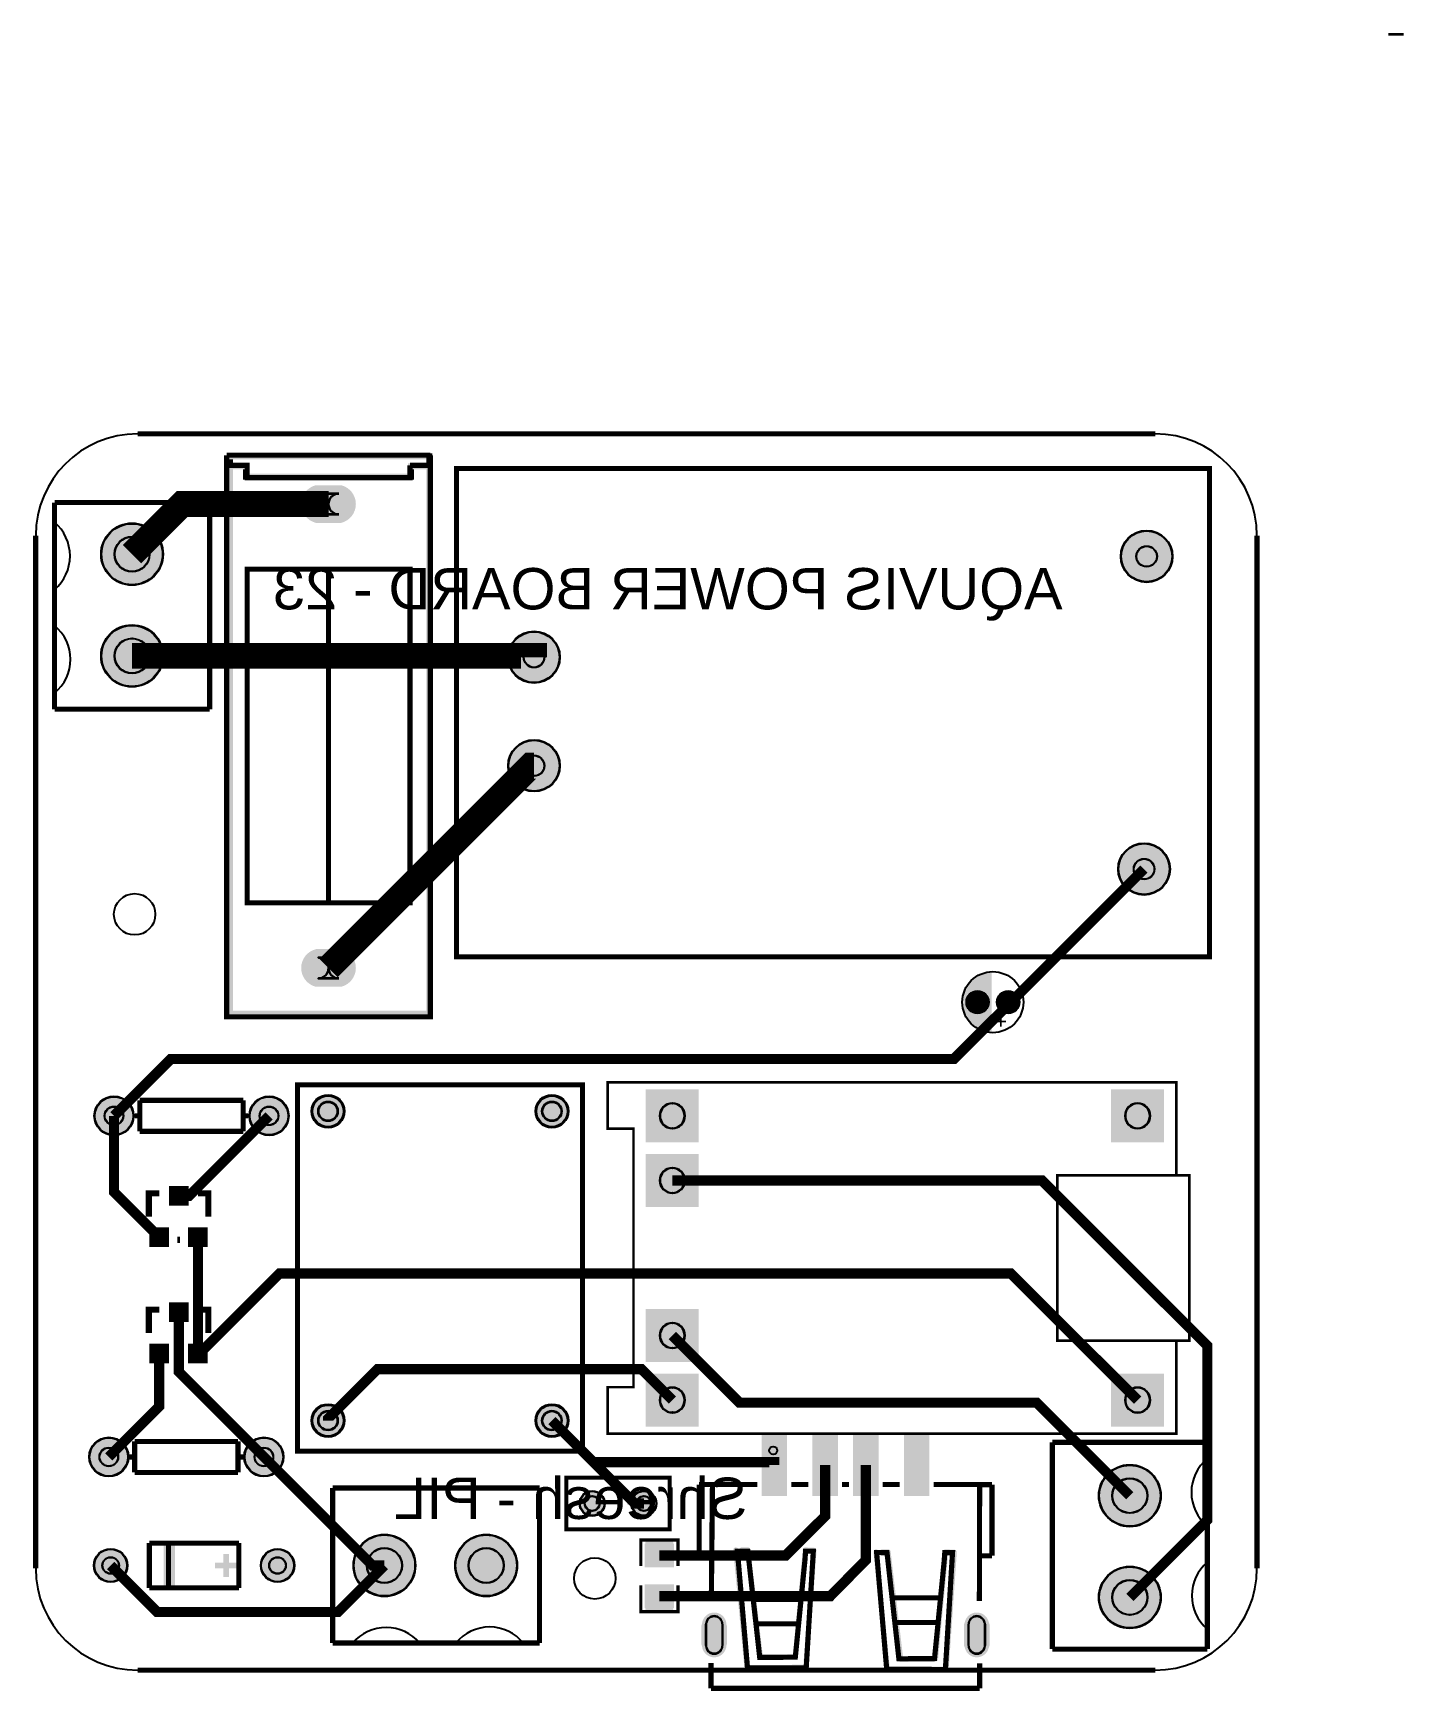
# Model space of a CAD drawing. Header units: millimetres. Extents: x 9.9 to 77.2, y 18.2 to 99.7.
import ezdxf

# ---------------------------------------------------------------- set-up
doc = ezdxf.new("R2010")
doc.units = ezdxf.units.MM
for name, color, linetype, true_color in [('BoardOutLine', 7, 'Continuous', 0xff00ff), ('BottomSolderMaskLayer', 7, 'Continuous', 0xaa00ff), ('Document', 7, 'Continuous', 0xffffff), ('Multi-Layer', 7, 'Continuous', 0xc0c0c0), ('TopLayer', 7, 'Continuous', 0xff0000), ('TopPasteMaskLayer', 7, 'Continuous', 0x808080), ('TopSilkLayer', 7, 'Continuous', 0xffcc00), ('TopSolderMaskLayer', 7, 'Continuous', 0x800080)]:
    doc.layers.add(name, color=color, linetype=linetype, true_color=true_color)
doc.styles.get("Standard").update_dxf_attribs({"font": 'arial.ttf'})

msp = doc.modelspace()

# ---------------------------------------------------------------- hatches: boundary and pattern name
at = {"layer": 'BottomSolderMaskLayer'}
for points in [[(25.001, 77.477, -0.785398), (25.001, 75.626), (23.767, 75.626, -0.785398), (23.767, 77.477)], [(13.207, 74.087, 1), (16.257, 74.087, 1)], [(63.304, 73.978, 1), (65.855, 73.978, 1)], [(13.207, 69.088, 1), (16.257, 69.088, 1)], [(33.205, 69.025, 1), (35.756, 69.025, 1)], [(33.205, 63.691, 1), (35.756, 63.691, 1)], [(63.177, 58.611, 1), (65.728, 58.611, 1)], [(25.001, 54.676, -0.785398), (25.001, 52.826), (23.767, 52.826, -0.785398), (23.767, 54.676)], [(55.722, 52.07, 1), (56.823, 52.07, 1)], [(57.223, 52.07, 1), (58.324, 52.07, 1)], [(12.878, 46.482, 1), (14.808, 46.482, 1)], [(20.498, 46.482, 1), (22.428, 46.482, 1)], [(23.547, 46.706, 1), (25.173, 46.706, 1)], [(34.547, 46.706, 1), (36.173, 46.706, 1)], [(42.576, 45.181), (39.974, 45.181), (39.974, 47.783), (42.576, 47.783)], [(65.436, 45.181), (62.834, 45.181), (62.834, 47.783), (65.436, 47.783)], [(42.576, 42.006), (39.974, 42.006), (39.974, 44.608), (42.576, 44.608)], [(42.576, 34.386), (39.974, 34.386), (39.974, 36.988), (42.576, 36.988)], [(42.576, 31.211), (39.974, 31.211), (39.974, 33.813), (42.576, 33.813)], [(65.436, 31.211), (62.834, 31.211), (62.834, 33.813), (65.436, 33.813)], [(23.547, 31.506, 1), (25.173, 31.506, 1)], [(34.547, 31.506, 1), (36.173, 31.506, 1)], [(12.624, 29.718, 1), (14.554, 29.718, 1)], [(20.244, 29.718, 1), (22.174, 29.718, 1)], [(62.229, 27.813, 1), (65.28, 27.813, 1)], [(36.716, 27.432, 1), (37.96, 27.432, 1)], [(39.256, 27.432, 1), (40.5, 27.432, 1)], [(25.607, 24.384, 1), (28.658, 24.384, 1)], [(30.606, 24.384, 1), (33.656, 24.384, 1)], [(12.855, 24.384, 1), (14.505, 24.384, 1)], [(21.055, 24.384, 1), (22.706, 24.384, 1)], [(62.229, 22.814, 1), (65.28, 22.814, 1)], [(43.959, 21.492, -0.785398), (42.709, 21.492), (42.709, 20.45, -0.785398), (43.959, 20.45)], [(56.86, 20.45, -0.785398), (55.609, 20.45), (55.609, 21.492, -0.785398), (56.86, 21.492)]]:
    msp.add_hatch(color=256, dxfattribs=at).paths.add_polyline_path(points)
at = {"layer": 'Document'}
for points in [[(29.184, 79.051), (19.384, 79.051), (19.384, 78.751), (29.184, 78.751)], [(29.484, 78.551), (29.484, 79.051), (29.184, 79.051), (29.184, 78.551)], [(19.384, 78.751), (19.384, 78.551), (19.684, 78.551), (19.684, 78.751)], [(19.384, 78.551), (20.484, 78.551), (20.484, 78.251), (19.384, 78.251)], [(19.384, 78.251), (19.384, 51.351), (19.684, 51.351), (19.684, 78.251)], [(20.484, 78.251), (20.484, 77.751), (20.184, 77.751), (20.184, 78.251)], [(29.484, 78.551), (28.284, 78.551), (28.284, 78.251), (29.484, 78.251)], [(28.284, 78.251), (28.284, 77.751), (28.584, 77.751), (28.584, 78.251)], [(29.484, 78.251), (29.484, 51.351), (29.184, 51.351), (29.184, 78.251)], [(20.484, 77.751), (28.284, 77.751), (28.284, 78.051), (20.484, 78.051)], [(29.184, 51.351), (19.684, 51.351), (19.684, 51.651), (29.184, 51.651)], [(16.84, 25.504), (16.28, 25.504), (16.28, 23.264), (16.84, 23.264)], [(45.001, 25.272), (44.984, 25.273), (44.694, 25.273), (44.678, 25.272), (44.661, 25.269), (44.646, 25.263), (44.631, 25.256), (44.617, 25.247), (44.604, 25.236), (44.593, 25.223), (44.584, 25.21), (44.577, 25.195), (44.571, 25.179), (44.568, 25.163), (44.567, 25.146), (44.568, 25.129), (44.571, 25.113), (44.577, 25.097), (44.584, 25.083), (44.593, 25.069), (44.604, 25.056), (44.617, 25.045), (44.631, 25.036), (44.646, 25.029), (44.661, 25.023), (44.678, 25.02), (44.694, 25.019), (44.871, 25.019), (45.478, 19.851), (45.481, 19.835), (45.486, 19.819), (45.494, 19.803), (45.503, 19.789), (45.514, 19.776), (45.527, 19.765), (45.541, 19.756), (45.556, 19.748), (45.572, 19.743), (45.589, 19.74), (45.606, 19.739), (47.316, 19.759), (47.332, 19.76), (47.349, 19.764), (47.365, 19.77), (47.38, 19.777), (47.394, 19.787), (47.406, 19.799), (47.417, 19.812), (47.426, 19.826), (47.433, 19.841), (47.438, 19.857), (47.441, 19.874), (47.929, 25.013), (48.098, 25.005), (47.716, 19.503), (45.06, 19.493), (44.521, 25.158), (44.518, 25.174), (44.513, 25.19), (44.506, 25.206), (44.498, 25.22), (44.487, 25.233), (44.475, 25.244), (44.462, 25.254), (44.447, 25.262), (44.431, 25.267), (44.415, 25.271), (44.399, 25.273), (44.382, 25.272), (44.366, 25.27), (44.35, 25.265), (44.335, 25.258), (44.32, 25.25), (44.308, 25.239), (44.296, 25.227), (44.286, 25.213), (44.279, 25.199), (44.273, 25.183), (44.269, 25.167), (44.267, 25.151), (44.268, 25.134), (44.818, 19.354), (44.82, 19.337), (44.825, 19.321), (44.833, 19.305), (44.842, 19.291), (44.853, 19.278), (44.865, 19.266), (44.879, 19.257), (44.895, 19.249), (44.911, 19.243), (44.927, 19.24), (44.945, 19.239), (47.835, 19.249), (47.852, 19.25), (47.869, 19.254), (47.885, 19.26), (47.9, 19.268), (47.914, 19.278), (47.927, 19.289), (47.938, 19.303), (47.947, 19.318), (47.954, 19.333), (47.958, 19.35), (47.961, 19.367), (48.361, 25.117), (48.361, 25.134), (48.359, 25.151), (48.354, 25.167), (48.348, 25.183), (48.339, 25.197), (48.329, 25.21), (48.317, 25.222), (48.304, 25.232), (48.289, 25.241), (48.273, 25.247), (48.257, 25.251), (48.24, 25.253), (47.82, 25.273), (47.804, 25.273), (47.788, 25.27), (47.773, 25.266), (47.758, 25.26), (47.744, 25.252), (47.731, 25.242), (47.719, 25.231), (47.709, 25.218), (47.701, 25.204), (47.695, 25.189), (47.69, 25.174), (47.688, 25.158), (47.198, 20.012), (45.717, 19.994), (45.11, 25.161), (45.107, 25.177), (45.102, 25.193), (45.095, 25.208), (45.086, 25.222), (45.075, 25.235), (45.062, 25.246), (45.048, 25.256), (45.033, 25.263), (45.017, 25.269)], [(19.08, 24.524), (19.92, 24.524), (19.92, 24.244), (19.08, 24.244), (18.8, 24.244), (18.8, 24.524)], [(19.22, 24.104), (19.22, 24.944), (19.5, 24.944), (19.5, 24.104), (19.5, 23.824), (19.22, 23.824)], [(51.893, 25.177), (51.877, 25.178), (51.587, 25.178), (51.57, 25.177), (51.554, 25.174), (51.538, 25.168), (51.523, 25.161), (51.509, 25.152), (51.497, 25.141), (51.486, 25.128), (51.477, 25.115), (51.469, 25.1), (51.464, 25.084), (51.461, 25.068), (51.46, 25.051), (51.461, 25.035), (51.464, 25.018), (51.469, 25.002), (51.477, 24.988), (51.486, 24.974), (51.497, 24.961), (51.509, 24.95), (51.523, 24.941), (51.538, 24.934), (51.554, 24.928), (51.57, 24.925), (51.587, 24.924), (51.764, 24.924), (52.37, 19.756), (52.374, 19.74), (52.379, 19.724), (52.386, 19.708), (52.395, 19.694), (52.407, 19.681), (52.419, 19.67), (52.433, 19.661), (52.449, 19.653), (52.465, 19.648), (52.481, 19.645), (52.498, 19.644), (54.208, 19.664), (54.225, 19.665), (54.241, 19.669), (54.257, 19.675), (54.272, 19.682), (54.286, 19.692), (54.299, 19.704), (54.309, 19.717), (54.318, 19.731), (54.325, 19.746), (54.33, 19.762), (54.333, 19.779), (54.822, 24.918), (54.991, 24.91), (54.608, 19.408), (51.952, 19.398), (51.413, 25.063), (51.41, 25.079), (51.406, 25.095), (51.399, 25.111), (51.39, 25.125), (51.38, 25.138), (51.367, 25.149), (51.354, 25.159), (51.339, 25.167), (51.324, 25.172), (51.308, 25.176), (51.291, 25.178), (51.275, 25.177), (51.258, 25.175), (51.242, 25.17), (51.227, 25.163), (51.213, 25.155), (51.2, 25.144), (51.189, 25.132), (51.179, 25.119), (51.171, 25.104), (51.165, 25.088), (51.161, 25.072), (51.16, 25.056), (51.16, 25.039), (51.71, 19.259), (51.713, 19.242), (51.718, 19.226), (51.725, 19.21), (51.734, 19.196), (51.745, 19.183), (51.758, 19.171), (51.772, 19.162), (51.787, 19.154), (51.803, 19.148), (51.82, 19.145), (51.837, 19.144), (54.727, 19.154), (54.744, 19.155), (54.761, 19.159), (54.777, 19.165), (54.793, 19.173), (54.807, 19.183), (54.82, 19.194), (54.83, 19.208), (54.839, 19.223), (54.846, 19.239), (54.851, 19.255), (54.853, 19.272), (55.253, 25.022), (55.253, 25.039), (55.251, 25.056), (55.247, 25.072), (55.24, 25.088), (55.232, 25.102), (55.222, 25.116), (55.21, 25.127), (55.196, 25.137), (55.181, 25.146), (55.166, 25.152), (55.149, 25.156), (55.133, 25.158), (54.713, 25.178), (54.697, 25.178), (54.681, 25.175), (54.665, 25.171), (54.65, 25.165), (54.636, 25.157), (54.623, 25.147), (54.612, 25.136), (54.602, 25.123), (54.594, 25.109), (54.587, 25.094), (54.583, 25.079), (54.58, 25.063), (54.091, 19.917), (52.609, 19.899), (52.003, 25.066), (52, 25.082), (51.994, 25.098), (51.987, 25.113), (51.978, 25.128), (51.967, 25.14), (51.955, 25.151), (51.941, 25.161), (51.926, 25.168), (51.91, 25.174)]]:
    msp.add_hatch(color=256, dxfattribs=at).paths.add_polyline_path(points)
at = {"layer": 'Multi-Layer'}
for points in [[(24.984, 77.451, -0.785398), (24.984, 75.651), (23.784, 75.651, -0.785398), (23.784, 77.451)], [(13.232, 74.087, 1), (16.232, 74.087, 1)], [(63.33, 73.978, 1), (65.83, 73.978, 1)], [(13.232, 69.088, 1), (16.232, 69.088, 1)], [(33.231, 69.025, 1), (35.731, 69.025, 1)], [(33.231, 63.691, 1), (35.731, 63.691, 1)], [(63.203, 58.611, 1), (65.703, 58.611, 1)], [(24.984, 54.651, -0.785398), (24.984, 52.851), (23.784, 52.851, -0.785398), (23.784, 54.651)], [(55.773, 52.07, 1), (56.773, 52.07, 1)], [(57.274, 52.07, 1), (58.274, 52.07, 1)], [(12.903, 46.482, 1), (14.783, 46.482, 1)], [(20.523, 46.482, 1), (22.403, 46.482, 1)], [(23.598, 46.706, 1), (25.122, 46.706, 1)], [(34.598, 46.706, 1), (36.122, 46.706, 1)], [(42.525, 45.232), (40.025, 45.232), (40.025, 47.732), (42.525, 47.732)], [(65.385, 45.232), (62.885, 45.232), (62.885, 47.732), (65.385, 47.732)], [(42.525, 42.057), (40.025, 42.057), (40.025, 44.557), (42.525, 44.557)], [(42.525, 34.437), (40.025, 34.437), (40.025, 36.937), (42.525, 36.937)], [(42.525, 31.262), (40.025, 31.262), (40.025, 33.762), (42.525, 33.762)], [(65.385, 31.262), (62.885, 31.262), (62.885, 33.762), (65.385, 33.762)], [(23.598, 31.506, 1), (25.122, 31.506, 1)], [(34.598, 31.506, 1), (36.122, 31.506, 1)], [(12.649, 29.718, 1), (14.529, 29.718, 1)], [(20.269, 29.718, 1), (22.149, 29.718, 1)], [(62.254, 27.813, 1), (65.254, 27.813, 1)], [(36.741, 27.432, 1), (37.935, 27.432, 1)], [(39.281, 27.432, 1), (40.475, 27.432, 1)], [(25.632, 24.384, 1), (28.632, 24.384, 1)], [(30.631, 24.384, 1), (33.631, 24.384, 1)], [(12.88, 24.384, 1), (14.48, 24.384, 1)], [(21.08, 24.384, 1), (22.68, 24.384, 1)], [(62.254, 22.814, 1), (65.254, 22.814, 1)], [(43.934, 21.471, -0.785398), (42.734, 21.471), (42.734, 20.471, -0.785398), (43.934, 20.471)], [(56.834, 20.471, -0.785398), (55.634, 20.471), (55.634, 21.471, -0.785398), (56.834, 21.471)]]:
    msp.add_hatch(color=256, dxfattribs=at).paths.add_polyline_path(points)
at = {"layer": 'TopLayer'}
for points in [[(76.454, 99.695), (77.216, 99.695), (77.216, 99.568), (76.454, 99.568), (76.454, 99.695)], [(16.574, 43.002), (17.488, 43.002), (17.488, 42.088), (16.574, 42.088)], [(15.608, 40.97), (16.523, 40.97), (16.523, 40.056), (15.608, 40.056)], [(17.513, 40.97), (18.428, 40.97), (18.428, 40.056), (17.513, 40.056)], [(16.574, 37.287), (17.488, 37.287), (17.488, 36.373), (16.574, 36.373)], [(15.608, 35.255), (16.523, 35.255), (16.523, 34.341), (15.608, 34.341)], [(17.513, 35.255), (18.428, 35.255), (18.428, 34.341), (17.513, 34.341)], [(46.884, 27.821), (45.684, 27.821), (45.684, 30.821), (46.884, 30.821)], [(49.384, 27.821), (48.184, 27.821), (48.184, 30.821), (49.384, 30.821)], [(51.384, 27.821), (50.184, 27.821), (50.184, 30.821), (51.384, 30.821)], [(53.884, 27.821), (52.684, 27.821), (52.684, 30.821), (53.884, 30.821)], [(41.329, 24.31), (39.952, 24.31), (39.952, 25.442), (41.329, 25.442)], [(41.329, 23.442), (39.952, 23.442), (39.952, 22.31), (41.329, 22.31)]]:
    msp.add_hatch(color=256, dxfattribs=at).paths.add_polyline_path(points)
at = {"layer": 'TopPasteMaskLayer'}
for points in [[(16.574, 43.002), (17.488, 43.002), (17.488, 42.088), (16.574, 42.088)], [(15.608, 40.97), (16.523, 40.97), (16.523, 40.056), (15.608, 40.056)], [(17.513, 40.97), (18.428, 40.97), (18.428, 40.056), (17.513, 40.056)], [(16.574, 37.287), (17.488, 37.287), (17.488, 36.373), (16.574, 36.373)], [(15.608, 35.255), (16.523, 35.255), (16.523, 34.341), (15.608, 34.341)], [(17.513, 35.255), (18.428, 35.255), (18.428, 34.341), (17.513, 34.341)], [(46.884, 27.821), (45.684, 27.821), (45.684, 30.821), (46.884, 30.821)], [(49.384, 27.821), (48.184, 27.821), (48.184, 30.821), (49.384, 30.821)], [(51.384, 27.821), (50.184, 27.821), (50.184, 30.821), (51.384, 30.821)], [(53.884, 27.821), (52.684, 27.821), (52.684, 30.821), (53.884, 30.821)], [(41.28, 24.326), (40.86, 24.326), (40.86, 24.771), (40.41, 24.771), (40.41, 24.331), (40, 24.326), (39.95, 24.376), (39.95, 25.526), (40, 25.576), (41.28, 25.576), (41.33, 25.526), (41.33, 24.376)], [(41.28, 22.176), (40, 22.176), (39.95, 22.226), (39.95, 23.376), (40, 23.426), (40.41, 23.431), (40.41, 22.981), (40.86, 22.981), (40.86, 23.421), (41.28, 23.426), (41.33, 23.376), (41.33, 22.226)], [(43.379, 22.069), (43.349, 22.071), (43.319, 22.071), (43.289, 22.069), (43.26, 22.066), (43.23, 22.062), (43.201, 22.056), (43.172, 22.049), (43.143, 22.04), (43.115, 22.03), (43.087, 22.018), (43.061, 22.005), (43.034, 21.991), (43.009, 21.975), (42.984, 21.958), (42.96, 21.94), (42.937, 21.921), (42.915, 21.901), (42.894, 21.879), (42.875, 21.857), (42.856, 21.833), (42.838, 21.809), (42.822, 21.784), (42.807, 21.758), (42.794, 21.731), (42.781, 21.704), (42.77, 21.676), (42.761, 21.648), (42.753, 21.619), (42.746, 21.59), (42.741, 21.561), (42.737, 21.531), (42.735, 21.501), (42.734, 21.471), (42.734, 20.471), (42.735, 20.441), (42.737, 20.411), (42.741, 20.382), (42.746, 20.352), (42.753, 20.323), (42.761, 20.294), (42.77, 20.266), (42.781, 20.238), (42.794, 20.211), (42.807, 20.184), (42.822, 20.158), (42.838, 20.133), (42.856, 20.109), (42.875, 20.085), (42.894, 20.063), (42.915, 20.041), (42.937, 20.021), (42.96, 20.002), (42.984, 19.984), (43.009, 19.967), (43.034, 19.951), (43.061, 19.937), (43.087, 19.924), (43.115, 19.913), (43.143, 19.902), (43.172, 19.893), (43.201, 19.886), (43.23, 19.88), (43.26, 19.876), (43.289, 19.873), (43.319, 19.871), (43.349, 19.871), (43.379, 19.873), (43.409, 19.876), (43.438, 19.88), (43.468, 19.886), (43.497, 19.893), (43.525, 19.902), (43.553, 19.913), (43.581, 19.924), (43.608, 19.937), (43.634, 19.951), (43.66, 19.967), (43.684, 19.984), (43.708, 20.002), (43.731, 20.021), (43.753, 20.041), (43.774, 20.063), (43.794, 20.085), (43.812, 20.109), (43.83, 20.133), (43.846, 20.158), (43.861, 20.184), (43.875, 20.211), (43.887, 20.238), (43.898, 20.266), (43.907, 20.294), (43.916, 20.323), (43.922, 20.352), (43.927, 20.382), (43.931, 20.411), (43.933, 20.441), (43.934, 20.471), (43.934, 21.471), (43.933, 21.501), (43.931, 21.531), (43.927, 21.561), (43.922, 21.59), (43.916, 21.619), (43.907, 21.648), (43.898, 21.676), (43.887, 21.704), (43.875, 21.731), (43.861, 21.758), (43.846, 21.784), (43.83, 21.809), (43.812, 21.833), (43.794, 21.857), (43.774, 21.879), (43.753, 21.901), (43.731, 21.921), (43.708, 21.94), (43.684, 21.958), (43.66, 21.975), (43.634, 21.991), (43.608, 22.005), (43.581, 22.018), (43.553, 22.03), (43.525, 22.04), (43.497, 22.049), (43.468, 22.056), (43.438, 22.062), (43.409, 22.066)], [(56.279, 22.069), (56.249, 22.071), (56.219, 22.071), (56.189, 22.069), (56.16, 22.066), (56.13, 22.062), (56.101, 22.056), (56.072, 22.049), (56.043, 22.04), (56.015, 22.03), (55.987, 22.018), (55.96, 22.005), (55.934, 21.991), (55.909, 21.975), (55.884, 21.958), (55.86, 21.94), (55.837, 21.921), (55.815, 21.901), (55.794, 21.879), (55.775, 21.857), (55.756, 21.833), (55.738, 21.809), (55.722, 21.784), (55.707, 21.758), (55.694, 21.731), (55.681, 21.704), (55.67, 21.676), (55.661, 21.648), (55.653, 21.619), (55.646, 21.59), (55.641, 21.561), (55.637, 21.531), (55.635, 21.501), (55.634, 21.471), (55.634, 20.471), (55.635, 20.441), (55.637, 20.411), (55.641, 20.382), (55.646, 20.352), (55.653, 20.323), (55.661, 20.294), (55.67, 20.266), (55.681, 20.238), (55.694, 20.211), (55.707, 20.184), (55.722, 20.158), (55.738, 20.133), (55.756, 20.109), (55.775, 20.085), (55.794, 20.063), (55.815, 20.041), (55.837, 20.021), (55.86, 20.002), (55.884, 19.984), (55.909, 19.967), (55.934, 19.951), (55.96, 19.937), (55.987, 19.924), (56.015, 19.913), (56.043, 19.902), (56.072, 19.893), (56.101, 19.886), (56.13, 19.88), (56.16, 19.876), (56.189, 19.873), (56.219, 19.871), (56.249, 19.871), (56.279, 19.873), (56.309, 19.876), (56.338, 19.88), (56.368, 19.886), (56.397, 19.893), (56.425, 19.902), (56.453, 19.913), (56.481, 19.924), (56.508, 19.937), (56.534, 19.951), (56.56, 19.967), (56.584, 19.984), (56.608, 20.002), (56.631, 20.021), (56.653, 20.041), (56.674, 20.063), (56.694, 20.085), (56.712, 20.109), (56.73, 20.133), (56.746, 20.158), (56.761, 20.184), (56.775, 20.211), (56.787, 20.238), (56.798, 20.266), (56.807, 20.294), (56.816, 20.323), (56.822, 20.352), (56.827, 20.382), (56.831, 20.411), (56.833, 20.441), (56.834, 20.471), (56.834, 21.471), (56.833, 21.501), (56.831, 21.531), (56.827, 21.561), (56.822, 21.59), (56.816, 21.619), (56.807, 21.648), (56.798, 21.676), (56.787, 21.704), (56.775, 21.731), (56.761, 21.758), (56.746, 21.784), (56.73, 21.809), (56.712, 21.833), (56.694, 21.857), (56.674, 21.879), (56.653, 21.901), (56.631, 21.921), (56.608, 21.94), (56.584, 21.958), (56.56, 21.975), (56.534, 21.991), (56.508, 22.005), (56.481, 22.018), (56.453, 22.03), (56.425, 22.04), (56.397, 22.049), (56.368, 22.056), (56.338, 22.062), (56.309, 22.066)]]:
    msp.add_hatch(color=256, dxfattribs=at).paths.add_polyline_path(points)
at = {"layer": 'TopSilkLayer'}
msp.add_hatch(color=256, dxfattribs=at).paths.add_polyline_path([(56.973, 53.57), (56.917, 53.565), (56.862, 53.558), (56.807, 53.549), (56.752, 53.538), (56.698, 53.525), (56.644, 53.51), (56.591, 53.493), (56.539, 53.474), (56.487, 53.453), (56.436, 53.431), (56.386, 53.406), (56.337, 53.379), (56.289, 53.351), (56.242, 53.321), (56.196, 53.289), (56.152, 53.256), (56.108, 53.221), (56.066, 53.184), (56.026, 53.146), (55.987, 53.106), (55.949, 53.065), (55.913, 53.022), (55.878, 52.979), (55.845, 52.934), (55.814, 52.887), (55.785, 52.84), (55.757, 52.792), (55.731, 52.742), (55.707, 52.692), (55.685, 52.641), (55.665, 52.589), (55.647, 52.536), (55.63, 52.483), (55.616, 52.429), (55.604, 52.375), (55.593, 52.32), (55.585, 52.265), (55.579, 52.209), (55.575, 52.154), (55.573, 52.098), (55.573, 52.042), (55.575, 51.986), (55.579, 51.931), (55.585, 51.875), (55.593, 51.82), (55.604, 51.766), (55.616, 51.711), (55.63, 51.657), (55.647, 51.604), (55.665, 51.551), (55.685, 51.499), (55.707, 51.448), (55.731, 51.398), (55.757, 51.348), (55.785, 51.3), (55.814, 51.253), (55.845, 51.206), (55.878, 51.161), (55.913, 51.118), (55.949, 51.075), (55.987, 51.034), (56.026, 50.994), (56.066, 50.956), (56.108, 50.919), (56.152, 50.884), (56.196, 50.851), (56.242, 50.819), (56.289, 50.789), (56.337, 50.761), (56.386, 50.734), (56.436, 50.71), (56.487, 50.687), (56.539, 50.666), (56.591, 50.647), (56.644, 50.63), (56.698, 50.615), (56.752, 50.602), (56.807, 50.591), (56.862, 50.582), (56.917, 50.575), (56.973, 50.57)])
at = {"layer": 'TopSolderMaskLayer'}
for points in [[(25.001, 77.477, -0.785398), (25.001, 75.626), (23.767, 75.626, -0.785398), (23.767, 77.477)], [(13.207, 74.087, 1), (16.257, 74.087, 1)], [(63.304, 73.978, 1), (65.855, 73.978, 1)], [(13.207, 69.088, 1), (16.257, 69.088, 1)], [(33.205, 69.025, 1), (35.756, 69.025, 1)], [(33.205, 63.691, 1), (35.756, 63.691, 1)], [(63.177, 58.611, 1), (65.728, 58.611, 1)], [(25.001, 54.676, -0.785398), (25.001, 52.826), (23.767, 52.826, -0.785398), (23.767, 54.676)], [(55.722, 52.07, 1), (56.823, 52.07, 1)], [(57.223, 52.07, 1), (58.324, 52.07, 1)], [(12.878, 46.482, 1), (14.808, 46.482, 1)], [(20.498, 46.482, 1), (22.428, 46.482, 1)], [(23.547, 46.706, 1), (25.173, 46.706, 1)], [(34.547, 46.706, 1), (36.173, 46.706, 1)], [(42.576, 45.181), (39.974, 45.181), (39.974, 47.783), (42.576, 47.783)], [(65.436, 45.181), (62.834, 45.181), (62.834, 47.783), (65.436, 47.783)], [(42.576, 42.006), (39.974, 42.006), (39.974, 44.608), (42.576, 44.608)], [(16.548, 43.027), (17.513, 43.027), (17.513, 42.063), (16.548, 42.063)], [(15.583, 40.996), (16.548, 40.996), (16.548, 40.03), (15.583, 40.03)], [(17.488, 40.996), (18.453, 40.996), (18.453, 40.03), (17.488, 40.03)], [(16.548, 37.312), (17.513, 37.312), (17.513, 36.348), (16.548, 36.348)], [(42.576, 34.386), (39.974, 34.386), (39.974, 36.988), (42.576, 36.988)], [(15.583, 35.281), (16.548, 35.281), (16.548, 34.315), (15.583, 34.315)], [(17.488, 35.281), (18.453, 35.281), (18.453, 34.315), (17.488, 34.315)], [(42.576, 31.211), (39.974, 31.211), (39.974, 33.813), (42.576, 33.813)], [(65.436, 31.211), (62.834, 31.211), (62.834, 33.813), (65.436, 33.813)], [(23.547, 31.506, 1), (25.173, 31.506, 1)], [(34.547, 31.506, 1), (36.173, 31.506, 1)], [(12.624, 29.718, 1), (14.554, 29.718, 1)], [(20.244, 29.718, 1), (22.174, 29.718, 1)], [(46.909, 27.796), (45.659, 27.796), (45.659, 30.846), (46.909, 30.846)], [(49.409, 27.796), (48.159, 27.796), (48.159, 30.846), (49.409, 30.846)], [(51.409, 27.796), (50.159, 27.796), (50.159, 30.846), (51.409, 30.846)], [(53.91, 27.796), (52.659, 27.796), (52.659, 30.846), (53.91, 30.846)], [(62.229, 27.813, 1), (65.28, 27.813, 1)], [(36.716, 27.432, 1), (37.96, 27.432, 1)], [(39.256, 27.432, 1), (40.5, 27.432, 1)], [(25.607, 24.384, 1), (28.658, 24.384, 1)], [(30.606, 24.384, 1), (33.656, 24.384, 1)], [(41.359, 24.289), (39.921, 24.289), (39.921, 25.463), (41.359, 25.463)], [(12.855, 24.384, 1), (14.505, 24.384, 1)], [(21.055, 24.384, 1), (22.706, 24.384, 1)], [(62.229, 22.814, 1), (65.28, 22.814, 1)], [(41.359, 23.463), (39.921, 23.463), (39.921, 22.289), (41.359, 22.289)], [(43.959, 21.492, -0.785398), (42.709, 21.492), (42.709, 20.45, -0.785398), (43.959, 20.45)], [(56.86, 20.45, -0.785398), (55.609, 20.45), (55.609, 21.492, -0.785398), (56.86, 21.492)]]:
    msp.add_hatch(color=256, dxfattribs=at).paths.add_polyline_path(points)

# ---------------------------------------------------------------- linework, layer by layer
at = {"layer": 'BoardOutLine', "const_width": 0.254}
for points in [[(15, 80), (65, 80)], [(10, 24.238), (10, 75)], [(70, 75), (70, 24.238)], [(65, 19.238), (15, 19.238)]]:
    msp.add_lwpolyline(points, dxfattribs=at)
at = {"layer": 'BoardOutLine'}
for centre, start, end in [((15, 75), 90, 180), ((65, 75), 0, 90), ((15, 24.238), 180, 270), ((65, 24.238), 270, 0)]:
    msp.add_arc(centre, 5, start, end, dxfattribs=at)
at = {"layer": 'BottomSolderMaskLayer'}
for points in [[(24.898, 77.065), (23.87, 77.065)], [(24.898, 76.037), (23.87, 76.037)], [(24.898, 54.265), (23.87, 54.265)], [(24.898, 53.237), (23.87, 53.237)], [(41.272, 47.106), (41.278, 47.106)], [(64.132, 47.106), (64.138, 47.106)], [(41.272, 45.858), (41.278, 45.858)], [(64.132, 45.858), (64.138, 45.858)], [(41.272, 43.931), (41.278, 43.931)], [(41.272, 42.683), (41.278, 42.683)], [(41.272, 36.311), (41.278, 36.311)], [(41.272, 35.063), (41.278, 35.063)], [(41.272, 33.136), (41.278, 33.136)], [(64.132, 33.136), (64.138, 33.136)], [(41.272, 31.888), (41.278, 31.888)], [(64.132, 31.888), (64.138, 31.888)], [(42.925, 20.45), (42.925, 21.492)], [(43.743, 20.45), (43.743, 21.492)], [(55.825, 21.492), (55.825, 20.45)], [(56.643, 21.492), (56.643, 20.45)]]:
    msp.add_lwpolyline(points, close=True, dxfattribs=at)
for centre, radius in [((14.732, 74.087), 1.525), ((64.58, 73.978), 1.275), ((14.732, 74.087), 0.864), ((64.58, 73.978), 0.51), ((14.732, 69.088), 1.525), ((34.481, 69.025), 1.276), ((14.732, 69.088), 0.864), ((34.481, 69.025), 0.51), ((34.481, 63.691), 1.275), ((34.481, 63.691), 0.51), ((64.453, 58.611), 1.275), ((64.453, 58.611), 0.51), ((56.273, 52.07), 0.551), ((56.273, 52.07), 0.386), ((57.774, 52.07), 0.551), ((57.774, 52.07), 0.386), ((13.843, 46.482), 0.965), ((21.463, 46.482), 0.965), ((24.36, 46.706), 0.813), ((35.36, 46.706), 0.813), ((13.843, 46.482), 0.462), ((21.463, 46.482), 0.462), ((24.36, 46.706), 0.488), ((35.36, 46.706), 0.488), ((24.36, 31.506), 0.813), ((24.36, 31.506), 0.488), ((35.36, 31.506), 0.813), ((35.36, 31.506), 0.488), ((13.589, 29.718), 0.965), ((13.589, 29.718), 0.462), ((21.209, 29.718), 0.965), ((21.209, 29.718), 0.462), ((63.754, 27.813), 1.525), ((63.754, 27.813), 0.864), ((37.338, 27.432), 0.622), ((37.338, 27.432), 0.371), ((39.878, 27.432), 0.622), ((39.878, 27.432), 0.371), ((27.132, 24.384), 1.525), ((32.131, 24.384), 1.525), ((13.68, 24.384), 0.825), ((13.68, 24.384), 0.413), ((21.88, 24.384), 0.825), ((21.88, 24.384), 0.413), ((27.132, 24.384), 0.864), ((32.131, 24.384), 0.864), ((63.754, 22.814), 1.525), ((63.754, 22.814), 0.864)]:
    msp.add_circle(centre, radius, dxfattribs=at)
for centre, radius, start, end in [((23.87, 76.551), 0.514, 270, 450), ((24.898, 76.551), 0.514, 450, 270), ((23.87, 53.751), 0.514, 270, 450), ((24.898, 53.751), 0.514, 450, 270), ((41.272, 46.482), 0.624, 450, 270), ((41.278, 46.482), 0.624, 270, 450), ((64.132, 46.482), 0.624, 450, 270), ((64.138, 46.482), 0.624, 270, 450), ((41.272, 43.307), 0.624, 450, 270), ((41.278, 43.307), 0.624, 270, 450), ((41.272, 35.687), 0.624, 450, 270), ((41.278, 35.687), 0.624, 270, 450), ((41.272, 32.512), 0.624, 450, 270), ((41.278, 32.512), 0.624, 270, 450), ((64.132, 32.512), 0.624, 450, 270), ((64.138, 32.512), 0.624, 270, 450), ((43.334, 21.492), 0.409, 360, 540), ((56.234, 21.492), 0.409, 360, 180), ((43.334, 20.45), 0.409, 540, 360), ((56.234, 20.45), 0.409, 180, 360)]:
    msp.add_arc(centre, radius, start, end, dxfattribs=at)
at = {"layer": 'Document'}
msp.add_circle((46.234, 30.039), 0.2, dxfattribs=at)
at = {"layer": 'Multi-Layer'}
for points in [[(24.884, 77.051), (23.884, 77.051)], [(24.884, 76.051), (23.884, 76.051)], [(24.884, 54.251), (23.884, 54.251)], [(24.884, 53.251), (23.884, 53.251)], [(41.273, 47.082), (41.278, 47.082)], [(64.133, 47.082), (64.138, 47.082)], [(41.273, 45.882), (41.278, 45.882)], [(64.133, 45.882), (64.138, 45.882)], [(41.273, 43.907), (41.278, 43.907)], [(41.273, 42.707), (41.278, 42.707)], [(41.273, 36.287), (41.278, 36.287)], [(41.273, 35.087), (41.278, 35.087)], [(41.273, 33.112), (41.278, 33.112)], [(64.133, 33.112), (64.138, 33.112)], [(41.273, 31.912), (41.278, 31.912)], [(64.133, 31.912), (64.138, 31.912)], [(42.934, 20.471), (42.934, 21.471)], [(43.734, 20.471), (43.734, 21.471)], [(55.834, 21.471), (55.834, 20.471)], [(56.634, 21.471), (56.634, 20.471)]]:
    msp.add_lwpolyline(points, close=True, dxfattribs=at)
for centre, radius in [((14.732, 74.087), 1.5), ((64.58, 73.978), 1.25), ((14.732, 74.087), 0.85), ((64.58, 73.978), 0.5), ((14.732, 69.088), 1.5), ((34.481, 69.025), 1.25), ((14.732, 69.088), 0.85), ((34.481, 69.025), 0.5), ((34.481, 63.691), 1.25), ((34.481, 63.691), 0.5), ((64.453, 58.611), 1.25), ((64.453, 58.611), 0.5), ((14.859, 56.388), 1.016), ((56.273, 52.07), 0.5), ((56.273, 52.07), 0.35), ((57.774, 52.07), 0.5), ((57.774, 52.07), 0.35), ((13.843, 46.482), 0.94), ((21.463, 46.482), 0.94), ((24.36, 46.706), 0.762), ((35.36, 46.706), 0.762), ((13.843, 46.482), 0.45), ((21.463, 46.482), 0.45), ((24.36, 46.706), 0.457), ((35.36, 46.706), 0.457), ((24.36, 31.506), 0.762), ((24.36, 31.506), 0.457), ((35.36, 31.506), 0.762), ((35.36, 31.506), 0.457), ((13.589, 29.718), 0.94), ((13.589, 29.718), 0.45), ((21.209, 29.718), 0.94), ((21.209, 29.718), 0.45), ((63.754, 27.813), 1.5), ((63.754, 27.813), 0.85), ((37.338, 27.432), 0.597), ((37.338, 27.432), 0.356), ((39.878, 27.432), 0.597), ((39.878, 27.432), 0.356), ((27.132, 24.384), 1.5), ((32.131, 24.384), 1.5), ((13.68, 24.384), 0.8), ((13.68, 24.384), 0.4), ((21.88, 24.384), 0.8), ((21.88, 24.384), 0.4), ((27.132, 24.384), 0.85), ((32.131, 24.384), 0.85), ((37.465, 23.749), 1.016), ((63.754, 22.814), 1.5), ((63.754, 22.814), 0.85)]:
    msp.add_circle(centre, radius, dxfattribs=at)
for centre, radius, start, end in [((23.884, 76.551), 0.5, 270, 450), ((24.884, 76.551), 0.5, 450, 270), ((23.884, 53.751), 0.5, 270, 450), ((24.884, 53.751), 0.5, 450, 270), ((41.273, 46.482), 0.6, 450, 270), ((41.278, 46.482), 0.6, 270, 450), ((64.133, 46.482), 0.6, 450, 270), ((64.138, 46.482), 0.6, 270, 450), ((41.273, 43.307), 0.6, 450, 270), ((41.278, 43.307), 0.6, 270, 450), ((41.273, 35.687), 0.6, 450, 270), ((41.278, 35.687), 0.6, 270, 450), ((41.273, 32.512), 0.6, 450, 270), ((41.278, 32.512), 0.6, 270, 450), ((64.133, 32.512), 0.6, 450, 270), ((64.138, 32.512), 0.6, 270, 450), ((43.334, 21.471), 0.4, 360, 540), ((56.234, 21.471), 0.4, 360, 180), ((43.334, 20.471), 0.4, 540, 360), ((56.234, 20.471), 0.4, 180, 360)]:
    msp.add_arc(centre, radius, start, end, dxfattribs=at)
at = {"layer": 'TopLayer'}
for points, const_width in [([(14.732, 74.087), (17.196, 76.551), (24.384, 76.551)], 1.27), ([(34.481, 69.025), (34.481, 69.088), (14.732, 69.088)], 1.27), ([(24.384, 53.751), (34.324, 63.691), (34.481, 63.691)], 1.27), ([(64.453, 58.611), (57.785, 51.943), (57.774, 51.943)], 0.5), ([(13.843, 46.482), (16.637, 49.276), (55.107, 49.276), (57.774, 51.943)], 0.5), ([(13.843, 46.482), (13.843, 42.736), (16.066, 40.513)], 0.5), ([(17.031, 42.545), (17.526, 42.545), (21.463, 46.482)], 0.5), ([(41.275, 43.307), (59.436, 43.307), (67.564, 35.179), (67.564, 26.624), (63.754, 22.814)], 0.5), ([(17.971, 34.798), (17.971, 40.513)], 0.5), ([(64.135, 32.512), (57.912, 38.735), (21.971, 38.735), (18.034, 34.798), (17.971, 34.798)], 0.5), ([(17.031, 36.83), (17.031, 33.896), (21.209, 29.718)], 0.5), ([(63.754, 27.813), (59.182, 32.385), (44.577, 32.385), (41.275, 35.687)], 0.5), ([(13.589, 29.718), (16.066, 32.195), (16.066, 34.798)], 0.5), ([(41.275, 32.512), (39.751, 34.036), (26.797, 34.036), (24.361, 31.6), (24.361, 31.506)], 0.5), ([(35.359, 31.506), (37.402, 29.464), (46.284, 29.464), (46.284, 29.322)], 0.5), ([(39.878, 27.432), (39.434, 27.432), (35.36, 31.506)], 0.5), ([(27.132, 24.384), (26.543, 24.384), (21.209, 29.718)], 0.5), ([(40.64, 22.875), (49.037, 22.875), (50.785, 24.653), (50.785, 29.322)], 0.5), ([(40.64, 24.876), (46.847, 24.876), (48.784, 26.813), (48.784, 29.321)], 0.5), ([(48.784, 28.718), (48.784, 29.321)], 0.254), ([(13.68, 24.384), (15.966, 22.098), (24.846, 22.098), (27.132, 24.384)], 0.5)]:
    msp.add_lwpolyline(points, dxfattribs=dict(at, const_width=const_width))
at = {"layer": 'TopSilkLayer'}
for points, const_width in [([(29.385, 78.951), (29.385, 78.951), (19.383, 78.951), (19.383, 78.951)], 0.254), ([(29.384, 78.951), (29.384, 51.351), (19.384, 51.351), (19.384, 78.951)], 0.254), ([(28.385, 78.45), (28.385, 77.851), (20.384, 77.851), (20.384, 78.451), (19.384, 78.451)], 0.254), ([(28.384, 78.451), (29.384, 78.451)], 0.254), ([(10.922, 76.627), (10.922, 66.467)], 0.254), ([(18.542, 76.627), (10.922, 76.627), (10.922, 76.627)], 0.254), ([(18.542, 76.627), (18.542, 66.467)], 0.254), ([(24.384, 73.351), (24.384, 56.951)], 0.254), ([(18.542, 66.467), (10.922, 66.467)], 0.254), ([(57.423, 51.37), (57.423, 50.87)], 0.08), ([(57.673, 51.12), (57.173, 51.12)], 0.08), ([(66.04, 35.433), (60.198, 35.433), (60.198, 43.561), (66.04, 43.561), (66.675, 43.561), (66.675, 35.433), (66.04, 35.433), (66.04, 30.861), (38.1, 30.861), (38.1, 33.147), (39.37, 33.147), (39.37, 45.847), (38.1, 45.847), (38.1, 48.133), (66.04, 48.133), (66.04, 43.561)], 0.127), ([(15.113, 47.244), (20.193, 47.244)], 0.254), ([(15.113, 46.482), (15.113, 47.244)], 0.254), ([(20.193, 47.244), (20.193, 46.482)], 0.254), ([(15.113, 46.482), (14.859, 46.482)], 0.254), ([(15.113, 45.72), (15.113, 46.482)], 0.254), ([(20.193, 46.482), (20.447, 46.482)], 0.254), ([(20.193, 46.482), (20.193, 45.72)], 0.254), ([(20.193, 45.72), (15.113, 45.72)], 0.254), ([(15.558, 41.529), (15.558, 42.672), (16.066, 42.672)], 0.305), ([(18.479, 41.529), (18.479, 42.672), (17.971, 42.672)], 0.305), ([(17.082, 40.386), (16.955, 40.386)], 0.305), ([(15.558, 35.814), (15.558, 36.957), (16.066, 36.957)], 0.305), ([(18.479, 35.814), (18.479, 36.957), (17.971, 36.957)], 0.305), ([(17.082, 34.671), (16.955, 34.671)], 0.305), ([(14.859, 30.48), (19.939, 30.48)], 0.254), ([(14.859, 29.718), (14.859, 30.48)], 0.254), ([(19.939, 30.48), (19.939, 29.718)], 0.254), ([(59.944, 30.434), (67.564, 30.434)], 0.254), ([(59.944, 20.274), (59.944, 30.434)], 0.254), ([(67.564, 20.274), (67.564, 30.434)], 0.254), ([(14.859, 29.718), (14.605, 29.718)], 0.254), ([(14.859, 28.956), (14.859, 29.718)], 0.254), ([(19.939, 29.718), (20.193, 29.718)], 0.254), ([(19.939, 29.718), (19.939, 28.956)], 0.254), ([(19.939, 28.956), (14.859, 28.956)], 0.254), ([(24.592, 28.194), (34.752, 28.194)], 0.254), ([(24.592, 28.194), (24.592, 20.574), (24.592, 20.574)], 0.254), ([(34.752, 28.194), (34.752, 20.574)], 0.254), ([(42.591, 24.861), (42.591, 28.361)], 0.254), ([(43.191, 28.361), (42.591, 28.361)], 0.254), ([(43.191, 28.361), (45.453, 28.361)], 0.254), ([(43.192, 22.683), (43.247, 28.306)], 0.254), ([(47.115, 28.361), (47.952, 28.361)], 0.254), ([(49.614, 28.361), (49.954, 28.361)], 0.254), ([(51.616, 28.361), (52.453, 28.361)], 0.254), ([(54.115, 28.361), (56.848, 28.361)], 0.254), ([(56.363, 22.633), (56.374, 28.359)], 0.254), ([(56.384, 28.359), (56.984, 28.359)], 0.254), ([(56.984, 28.359), (56.984, 24.859)], 0.254), ([(15.58, 25.484), (19.98, 25.484)], 0.254), ([(15.58, 25.484), (15.58, 23.284)], 0.254), ([(16.519, 25.484), (16.519, 23.284)], 0.254), ([(19.98, 25.484), (19.98, 23.284)], 0.254), ([(41.557, 24.352), (41.557, 25.637), (39.723, 25.637), (39.723, 24.352)], 0.152), ([(43.191, 24.861), (42.591, 24.861)], 0.254), ([(56.384, 24.859), (56.984, 24.859)], 0.254), ([(15.58, 23.284), (19.98, 23.284)], 0.254), ([(41.557, 23.4), (41.557, 22.115), (39.723, 22.115), (39.723, 23.4)], 0.152), ([(45.313, 22.722), (47.573, 22.722)], 0.254), ([(52.163, 22.793), (54.423, 22.793)], 0.254), ([(45.453, 21.512), (47.483, 21.512)], 0.254), ([(52.302, 21.583), (54.332, 21.583)], 0.254), ([(24.592, 20.574), (34.752, 20.574)], 0.254), ([(59.944, 20.274), (67.564, 20.274), (67.564, 20.274)], 0.254), ([(43.174, 18.349), (43.174, 19.584)], 0.254), ([(56.374, 18.349), (56.374, 19.579)], 0.254), ([(43.174, 18.349), (56.374, 18.349)], 0.254)]:
    msp.add_lwpolyline(points, dxfattribs=dict(at, const_width=const_width))
for points, const_width in [([(30.671, 78.296), (67.671, 78.296), (67.671, 54.296), (30.671, 54.296), (30.671, 78.296)], 0.254), ([(28.384, 73.351), (28.384, 56.951), (20.384, 56.951), (20.384, 73.351), (28.384, 73.351)], 0.254), ([(22.86, 48.006), (36.86, 48.006), (36.86, 30.006), (22.86, 30.006), (22.86, 48.006)], 0.254), ([(41.146, 28.7), (36.066, 28.7), (36.066, 26.16), (41.146, 26.16), (41.146, 28.7)], 0.201), ([(48.203, 25.086), (47.853, 19.343), (44.97, 19.354), (44.475, 25.089), (44.984, 25.085), (45.494, 20.545), (45.569, 19.867), (47.319, 19.877), (47.793, 24.656), (47.823, 25.086), (48.203, 25.086)], 0.254), ([(55.042, 25.016), (54.692, 19.273), (51.809, 19.284), (51.314, 25.019), (51.823, 25.016), (52.333, 20.475), (52.408, 19.797), (54.158, 19.808), (54.632, 24.586), (54.662, 25.016), (55.042, 25.016)], 0.254)]:
    msp.add_lwpolyline(points, close=True, dxfattribs=dict(at, const_width=const_width))
msp.add_circle((57.023, 52.07), 1.5, dxfattribs=at)
for centre, radius, start, end in [((9.515, 74.001), 2.169, 310.4366, 49.5634), ((9.587, 68.92), 2.123, 308.96667, 51.03333), ((68.9, 27.981), 2.123, 128.96667, 231.03333), ((68.971, 22.901), 2.169, 130.4366, 229.5634), ((27.219, 19.167), 2.169, 40.4366, 139.5634), ((32.299, 19.239), 2.123, 38.96667, 141.03333)]:
    msp.add_arc(centre, radius, start, end, dxfattribs=at)
at = {"layer": 'TopSolderMaskLayer'}
for points in [[(24.898, 77.065), (23.87, 77.065)], [(24.898, 76.037), (23.87, 76.037)], [(24.898, 54.265), (23.87, 54.265)], [(24.898, 53.237), (23.87, 53.237)], [(41.272, 47.106), (41.278, 47.106)], [(64.132, 47.106), (64.138, 47.106)], [(41.272, 45.858), (41.278, 45.858)], [(64.132, 45.858), (64.138, 45.858)], [(41.272, 43.931), (41.278, 43.931)], [(41.272, 42.683), (41.278, 42.683)], [(41.272, 36.311), (41.278, 36.311)], [(41.272, 35.063), (41.278, 35.063)], [(41.272, 33.136), (41.278, 33.136)], [(64.132, 33.136), (64.138, 33.136)], [(41.272, 31.888), (41.278, 31.888)], [(64.132, 31.888), (64.138, 31.888)], [(42.925, 20.45), (42.925, 21.492)], [(43.743, 20.45), (43.743, 21.492)], [(55.825, 21.492), (55.825, 20.45)], [(56.643, 21.492), (56.643, 20.45)]]:
    msp.add_lwpolyline(points, close=True, dxfattribs=at)
for centre, radius in [((14.732, 74.087), 1.525), ((64.58, 73.978), 1.275), ((14.732, 74.087), 0.864), ((64.58, 73.978), 0.51), ((14.732, 69.088), 1.525), ((34.481, 69.025), 1.276), ((14.732, 69.088), 0.864), ((34.481, 69.025), 0.51), ((34.481, 63.691), 1.275), ((34.481, 63.691), 0.51), ((64.453, 58.611), 1.275), ((64.453, 58.611), 0.51), ((56.273, 52.07), 0.551), ((56.273, 52.07), 0.386), ((57.774, 52.07), 0.551), ((57.774, 52.07), 0.386), ((13.843, 46.482), 0.965), ((21.463, 46.482), 0.965), ((24.36, 46.706), 0.813), ((35.36, 46.706), 0.813), ((13.843, 46.482), 0.462), ((21.463, 46.482), 0.462), ((24.36, 46.706), 0.488), ((35.36, 46.706), 0.488), ((24.36, 31.506), 0.813), ((24.36, 31.506), 0.488), ((35.36, 31.506), 0.813), ((35.36, 31.506), 0.488), ((13.589, 29.718), 0.965), ((13.589, 29.718), 0.462), ((21.209, 29.718), 0.965), ((21.209, 29.718), 0.462), ((63.754, 27.813), 1.525), ((63.754, 27.813), 0.864), ((37.338, 27.432), 0.622), ((37.338, 27.432), 0.371), ((39.878, 27.432), 0.622), ((39.878, 27.432), 0.371), ((27.132, 24.384), 1.525), ((32.131, 24.384), 1.525), ((13.68, 24.384), 0.825), ((13.68, 24.384), 0.413), ((21.88, 24.384), 0.825), ((21.88, 24.384), 0.413), ((27.132, 24.384), 0.864), ((32.131, 24.384), 0.864), ((63.754, 22.814), 1.525), ((63.754, 22.814), 0.864)]:
    msp.add_circle(centre, radius, dxfattribs=at)
for centre, radius, start, end in [((23.87, 76.551), 0.514, 270, 450), ((24.898, 76.551), 0.514, 450, 270), ((23.87, 53.751), 0.514, 270, 450), ((24.898, 53.751), 0.514, 450, 270), ((41.272, 46.482), 0.624, 450, 270), ((41.278, 46.482), 0.624, 270, 450), ((64.132, 46.482), 0.624, 450, 270), ((64.138, 46.482), 0.624, 270, 450), ((41.272, 43.307), 0.624, 450, 270), ((41.278, 43.307), 0.624, 270, 450), ((41.272, 35.687), 0.624, 450, 270), ((41.278, 35.687), 0.624, 270, 450), ((41.272, 32.512), 0.624, 450, 270), ((41.278, 32.512), 0.624, 270, 450), ((64.132, 32.512), 0.624, 450, 270), ((64.138, 32.512), 0.624, 270, 450), ((43.334, 21.492), 0.409, 360, 540), ((56.234, 21.492), 0.409, 360, 180), ((43.334, 20.45), 0.409, 540, 360), ((56.234, 20.45), 0.409, 180, 360)]:
    msp.add_arc(centre, radius, start, end, dxfattribs=at)

# ---------------------------------------------------------------- texts
at = {"layer": 'BottomSilkLayer', "text_generation_flag": 2}
for s, p in [('AQUVIS POWER BOARD - 23', (60.452, 71.374)), ('Shreesh - PIL', (44.958, 26.67))]:
    msp.add_text(s, height=2.032, dxfattribs=at).set_placement(p)

doc.saveas('drawing.dxf')
